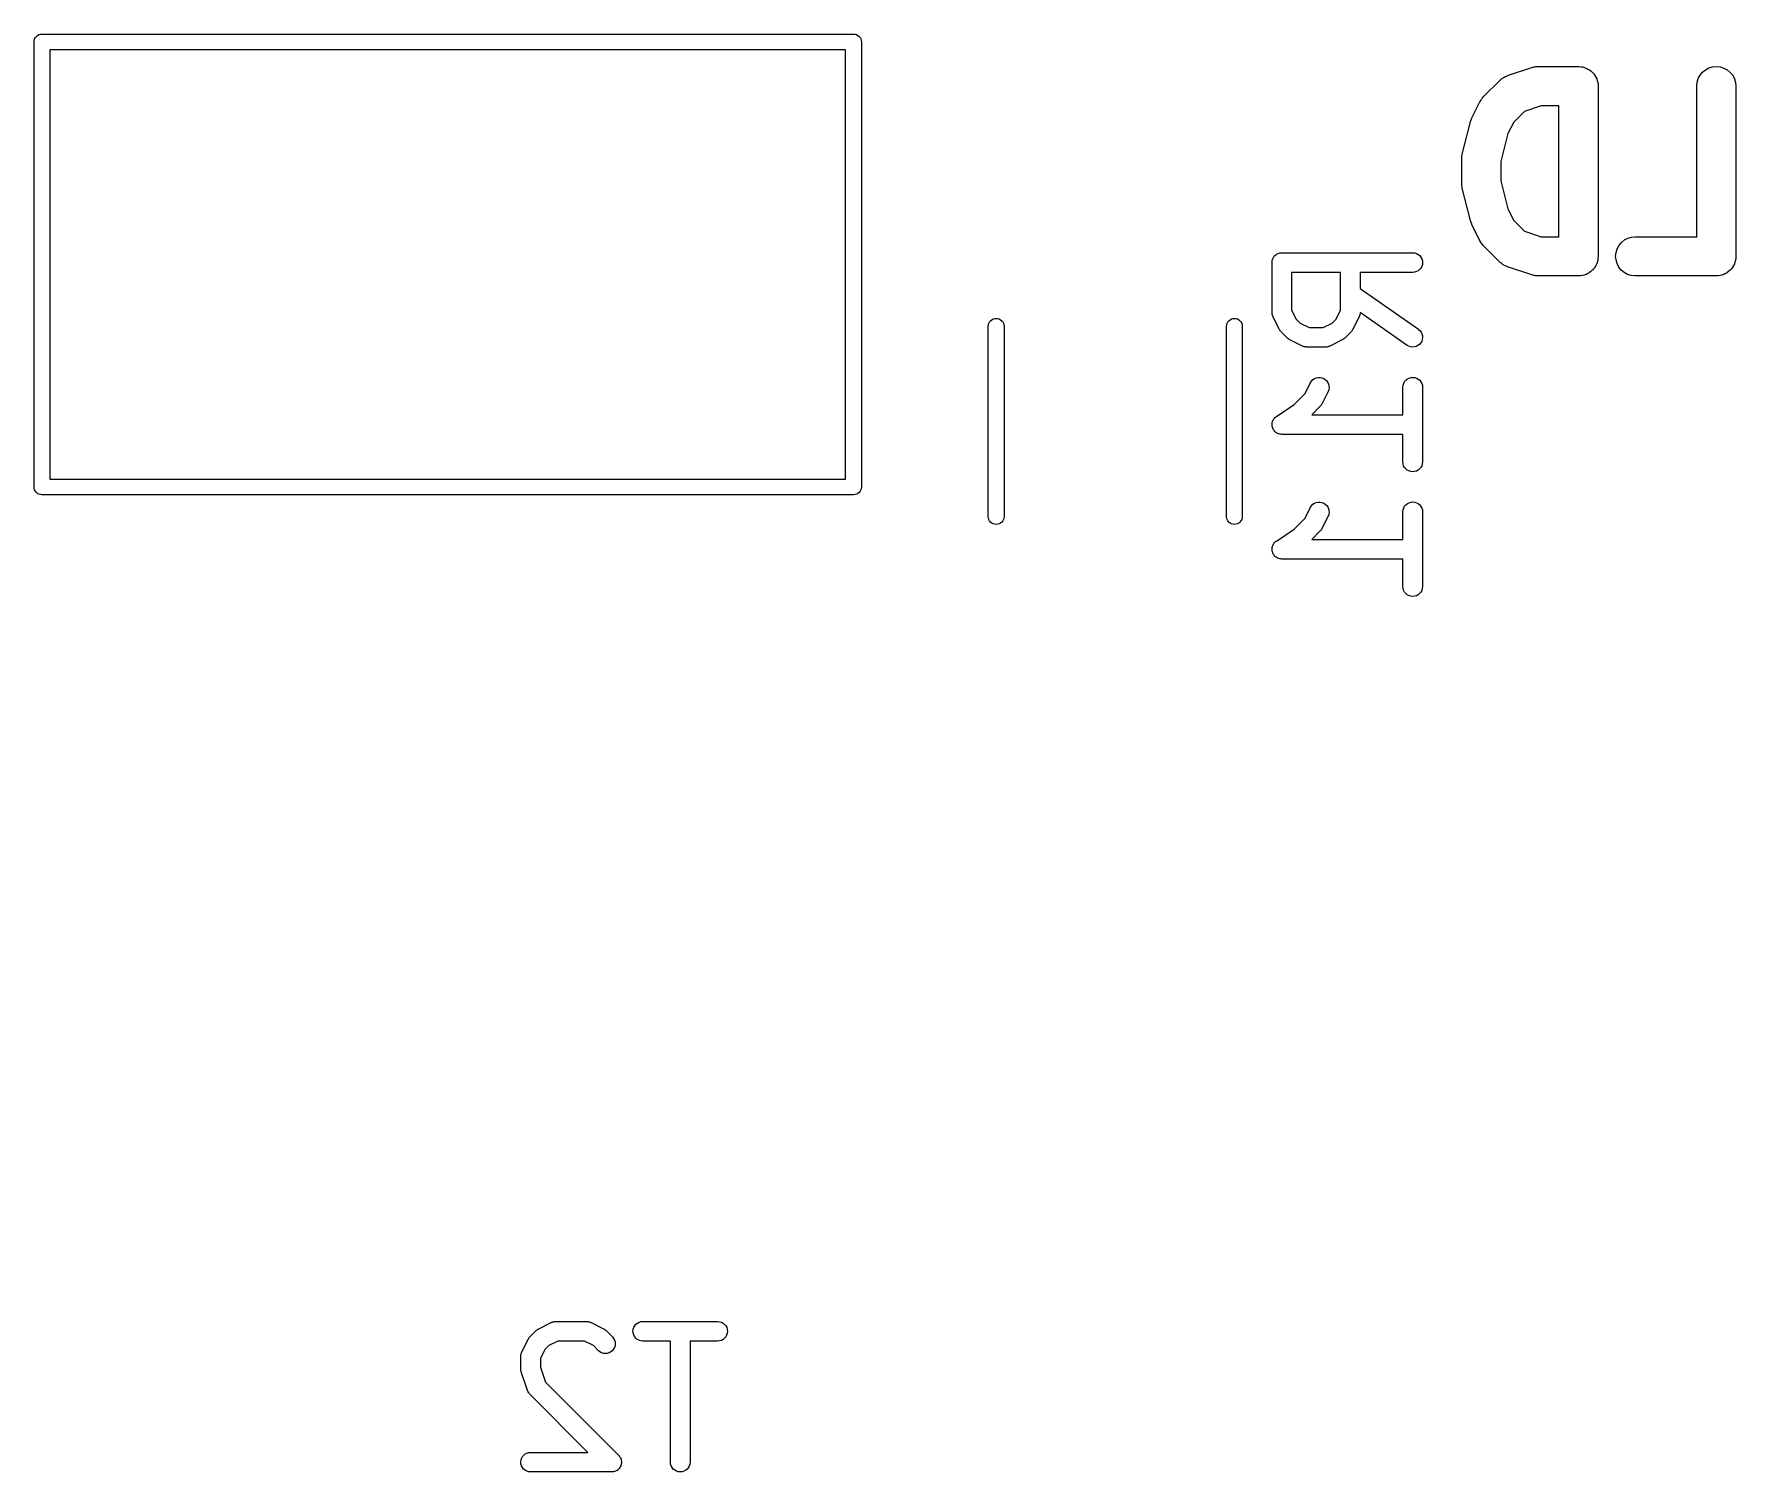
# Model space of a CAD drawing. Extents: x 60.5 to 142.6, y -115.4 to -60.2.
# Drawn here: x 72.74 to 85.74, y -81.13 to -70.14 of the extents above; entities that cross this region are included whole.
import ezdxf

# ---------------------------------------------------------------- set-up
doc = ezdxf.new("R2010")
doc.units = 0
doc.layers.add('BLACK', color=7, linetype='CONTINUOUS')

msp = doc.modelspace()

# ---------------------------------------------------------------- linework, layer by layer
at = {"layer": 'BLACK', "linetype": 'CONTINUOUS'}
for p, q in [((72.7397, -70.2), (72.7409, -70.1882)), ((72.74, -70.203), (72.7397, -70.2)), ((72.74, -73.5971), (72.74, -70.203)), ((72.7409, -70.1882), (72.7443, -70.1769)), ((72.7443, -70.1769), (72.7499, -70.1665)), ((72.7499, -70.1665), (72.7574, -70.1574)), ((72.7574, -70.1574), (72.7665, -70.1499)), ((72.7665, -70.1499), (72.7769, -70.1443)), ((72.7769, -70.1443), (72.7882, -70.1409)), ((72.7882, -70.1409), (72.7971, -70.14)), ((72.7971, -70.14), (72.8, -70.1397)), ((72.7971, -70.14), (72.7971, -70.14)), ((72.8, -70.1397), (72.8029, -70.14)), ((72.8029, -70.14), (78.9971, -70.14)), ((78.9971, -70.14), (79, -70.1397)), ((79, -70.1397), (79.0029, -70.14)), ((79.0029, -70.14), (79.0029, -70.14)), ((79.0029, -70.14), (79.0118, -70.1409)), ((79.0118, -70.1409), (79.0231, -70.1443)), ((79.0231, -70.1443), (79.0335, -70.1499)), ((79.0335, -70.1499), (79.0426, -70.1574)), ((79.0426, -70.1574), (79.0501, -70.1665)), ((79.0501, -70.1665), (79.0557, -70.1769)), ((79.0557, -70.1769), (79.0591, -70.1882)), ((79.0591, -70.1882), (79.0603, -70.2)), ((79.0603, -70.2), (79.06, -70.2029)), ((79.06, -70.2029), (79.06, -73.5971)), ((72.86, -70.26), (72.86, -73.54)), ((78.94, -70.26), (72.86, -70.26)), ((78.94, -73.54), (78.94, -70.26)), ((83.9663, -70.4722), (83.9699, -70.4696)), ((83.9699, -70.4696), (83.9792, -70.4654)), ((83.9792, -70.4654), (83.9883, -70.4607)), ((83.9883, -70.4607), (83.9926, -70.4595)), ((83.9926, -70.4595), (83.9966, -70.4577)), ((83.9966, -70.4577), (84.1823, -70.3958)), ((84.1823, -70.3958), (84.1843, -70.3951)), ((84.1843, -70.3951), (84.1926, -70.3934)), ((84.1926, -70.3934), (84.2006, -70.391)), ((84.2006, -70.391), (84.2068, -70.3903)), ((84.2068, -70.3903), (84.2129, -70.389)), ((84.2129, -70.389), (84.2214, -70.3889)), ((84.2214, -70.3889), (84.2298, -70.3881)), ((84.2298, -70.3881), (84.5393, -70.3881)), ((84.5393, -70.3881), (84.5403, -70.3881)), ((84.5403, -70.3881), (84.5403, -70.3881)), ((84.5403, -70.3881), (84.5404, -70.3881)), ((84.5404, -70.3881), (84.5414, -70.3881)), ((84.5414, -70.3881), (84.5554, -70.3897)), ((84.5554, -70.3897), (84.5694, -70.3912)), ((84.5694, -70.3912), (84.5699, -70.3913)), ((84.5699, -70.3913), (84.5705, -70.3914)), ((84.5705, -70.3914), (84.5839, -70.3956)), ((84.5839, -70.3956), (84.5974, -70.3998)), ((84.5974, -70.3998), (84.5979, -70.4001)), ((84.5979, -70.4001), (84.5984, -70.4002)), ((84.5984, -70.4002), (84.6107, -70.407)), ((84.6107, -70.407), (84.6232, -70.4137)), ((84.6232, -70.4137), (84.6236, -70.4141)), ((84.6236, -70.4141), (84.624, -70.4143)), ((84.624, -70.4143), (84.6348, -70.4234)), ((84.6348, -70.4234), (84.6457, -70.4324)), ((84.6457, -70.4324), (84.6461, -70.4328)), ((84.6461, -70.4328), (84.6465, -70.4331)), ((84.6465, -70.4331), (84.6553, -70.4442)), ((84.6553, -70.4442), (84.6642, -70.4551)), ((84.6642, -70.4551), (84.6645, -70.4556)), ((84.6645, -70.4556), (84.6648, -70.456)), ((84.6648, -70.456), (84.6713, -70.4685)), ((84.6713, -70.4685), (84.678, -70.4809)), ((85.4538, -70.479), (85.4679, -70.4534)), ((85.4679, -70.4534), (85.4867, -70.4309)), ((85.4867, -70.4309), (85.5095, -70.4126)), ((85.5095, -70.4126), (85.5355, -70.399)), ((85.5355, -70.399), (85.5636, -70.3908)), ((85.5636, -70.3908), (85.5927, -70.3881)), ((85.5927, -70.3881), (85.6218, -70.3912)), ((85.6218, -70.3912), (85.6498, -70.3998)), ((85.6498, -70.3998), (85.6755, -70.4137)), ((85.6755, -70.4137), (85.6981, -70.4324)), ((85.6981, -70.4324), (85.7166, -70.4551)), ((85.7166, -70.4551), (85.7303, -70.4809)), ((83.8142, -70.6177), (83.938, -70.4939)), ((83.938, -70.4939), (83.9395, -70.4925)), ((83.9395, -70.4925), (83.9429, -70.4897)), ((83.9429, -70.4897), (83.946, -70.4865)), ((83.946, -70.4865), (83.9543, -70.4806)), ((83.9543, -70.4806), (83.9624, -70.4742)), ((83.9624, -70.4742), (83.9663, -70.4722)), ((84.678, -70.4809), (84.6781, -70.4814)), ((84.6781, -70.4814), (84.6784, -70.4819)), ((84.6784, -70.4819), (84.6824, -70.4955)), ((84.6824, -70.4955), (84.6864, -70.509)), ((84.6864, -70.509), (84.6865, -70.5095)), ((84.6865, -70.5095), (84.6866, -70.51)), ((84.6866, -70.51), (84.6879, -70.524)), ((84.6879, -70.524), (84.6893, -70.5381)), ((84.6893, -70.5381), (84.6893, -71.8381)), ((85.4417, -70.536), (85.4449, -70.5069)), ((85.4417, -70.5381), (85.4417, -70.536)), ((85.4417, -71.6881), (85.4417, -70.5381)), ((85.4449, -70.5069), (85.4538, -70.479)), ((85.7303, -70.4809), (85.7388, -70.509)), ((85.7388, -70.509), (85.7417, -70.5381)), ((85.7417, -70.5381), (85.7417, -71.8381)), ((83.7242, -70.7805), (83.7861, -70.6567)), ((83.7861, -70.6567), (83.787, -70.6549)), ((83.787, -70.6549), (83.7916, -70.6478)), ((83.7916, -70.6478), (83.7956, -70.6404)), ((83.7956, -70.6404), (83.7996, -70.6355)), ((83.7996, -70.6355), (83.803, -70.6303)), ((83.803, -70.6303), (83.8088, -70.6243)), ((83.8088, -70.6243), (83.8142, -70.6177)), ((84.2541, -70.6881), (84.1251, -70.7311)), ((84.3893, -70.6881), (84.2541, -70.6881)), ((84.3893, -71.6881), (84.3893, -70.6881)), ((83.6509, -71.0589), (83.7128, -70.8112)), ((83.7128, -70.8112), (83.7133, -70.8092)), ((83.7133, -70.8092), (83.7136, -70.8086)), ((83.7136, -70.8086), (83.7137, -70.8079)), ((83.7137, -70.8079), (83.7187, -70.7948)), ((83.7187, -70.7948), (83.7236, -70.7818)), ((83.7236, -70.7818), (83.7239, -70.7812)), ((83.7239, -70.7812), (83.7242, -70.7805)), ((84.0435, -70.8127), (83.9999, -70.9)), ((84.1251, -70.7311), (84.0435, -70.8127)), ((83.9999, -70.9), (83.9464, -71.1137)), ((83.6464, -71.0931), (83.6467, -71.0905)), ((83.6464, -71.0952), (83.6464, -71.0931)), ((83.6464, -71.281), (83.6464, -71.0952)), ((83.6466, -71.0878), (83.6484, -71.076)), ((83.6467, -71.0905), (83.6466, -71.0878)), ((83.6484, -71.076), (83.6497, -71.0641)), ((83.6497, -71.0641), (83.6505, -71.0615)), ((83.6505, -71.0615), (83.6509, -71.0589)), ((83.9464, -71.1137), (83.9464, -71.2625)), ((83.6467, -71.2836), (83.6464, -71.281)), ((83.6465, -71.2863), (83.6467, -71.2836)), ((83.6481, -71.2982), (83.6465, -71.2863)), ((83.6493, -71.3101), (83.6481, -71.2982)), ((83.6501, -71.3126), (83.6493, -71.3101)), ((83.6504, -71.3153), (83.6501, -71.3126)), ((83.6509, -71.3173), (83.6504, -71.3153)), ((83.7128, -71.565), (83.6509, -71.3173)), ((83.9464, -71.2625), (83.9999, -71.4762)), ((83.9999, -71.4762), (84.0435, -71.5635)), ((83.713, -71.5656), (83.7128, -71.565)), ((83.7132, -71.5663), (83.713, -71.5656)), ((83.718, -71.5794), (83.7132, -71.5663)), ((83.7227, -71.5925), (83.718, -71.5794)), ((83.723, -71.5931), (83.7227, -71.5925)), ((83.7232, -71.5938), (83.723, -71.5931)), ((83.7242, -71.5957), (83.7232, -71.5938)), ((83.7861, -71.7195), (83.7242, -71.5957)), ((84.0435, -71.5635), (84.1251, -71.6451)), ((83.7906, -71.7266), (83.7861, -71.7195)), ((83.7944, -71.7341), (83.7906, -71.7266)), ((83.7983, -71.739), (83.7944, -71.7341)), ((83.8017, -71.7442), (83.7983, -71.739)), ((83.8074, -71.7504), (83.8017, -71.7442)), ((83.8127, -71.757), (83.8074, -71.7504)), ((83.8142, -71.7584), (83.8127, -71.757)), ((83.938, -71.8823), (83.8142, -71.7584)), ((84.1251, -71.6451), (84.2541, -71.6881)), ((84.2541, -71.6881), (84.3893, -71.6881)), ((84.8343, -71.78), (84.8483, -71.7542)), ((84.8483, -71.7542), (84.8669, -71.7317)), ((84.8669, -71.7317), (84.8896, -71.7132)), ((84.8896, -71.7132), (84.9155, -71.6994)), ((84.9155, -71.6994), (84.9435, -71.691)), ((84.9435, -71.691), (84.9726, -71.6881)), ((84.9726, -71.6881), (85.4417, -71.6881)), ((82.1974, -71.8847), (82.1982, -71.8776)), ((82.1974, -71.8852), (82.1974, -71.8847)), ((82.1974, -71.8857), (82.1974, -71.8852)), ((82.1974, -71.8852), (82.1974, -71.8852)), ((82.1974, -71.8852), (82.1974, -71.8852)), ((82.1974, -72.2667), (82.1974, -71.8857)), ((82.1982, -71.8776), (82.1989, -71.8706)), ((82.1989, -71.8706), (82.199, -71.8704)), ((82.199, -71.8701), (82.2011, -71.8634)), ((82.199, -71.8704), (82.199, -71.8701)), ((82.2011, -71.8634), (82.2032, -71.8567)), ((82.2032, -71.8567), (82.2034, -71.8564)), ((82.2034, -71.8562), (82.2069, -71.85)), ((82.2034, -71.8564), (82.2034, -71.8562)), ((82.2069, -71.85), (82.2102, -71.8438)), ((82.2102, -71.8438), (82.2104, -71.8436)), ((82.2104, -71.8436), (82.2105, -71.8433)), ((82.2105, -71.8433), (82.215, -71.8379)), ((82.215, -71.8379), (82.2195, -71.8325)), ((82.2195, -71.8325), (82.2197, -71.8323)), ((82.2197, -71.8323), (82.2199, -71.8321)), ((82.2199, -71.8321), (82.2254, -71.8277)), ((82.2254, -71.8277), (82.2309, -71.8232)), ((82.2309, -71.8232), (82.2311, -71.8231)), ((82.2311, -71.8231), (82.2313, -71.823)), ((82.2313, -71.823), (82.2376, -71.8197)), ((82.2376, -71.8197), (82.2438, -71.8164)), ((82.2438, -71.8164), (82.2441, -71.8163)), ((82.2441, -71.8163), (82.2443, -71.8162)), ((82.2443, -71.8162), (82.2511, -71.8142)), ((82.2511, -71.8142), (82.2578, -71.8121)), ((82.2578, -71.8121), (82.2581, -71.8121)), ((82.2581, -71.8121), (82.2583, -71.812)), ((82.2583, -71.812), (82.2653, -71.8114)), ((82.2653, -71.8114), (82.2724, -71.8107)), ((82.2724, -71.8107), (83.2724, -71.8107)), ((83.2724, -71.8107), (83.2734, -71.8107)), ((83.2734, -71.8107), (83.288, -71.8124)), ((83.288, -71.8124), (83.3019, -71.8168)), ((83.3019, -71.8168), (83.3148, -71.8238)), ((83.3148, -71.8238), (83.326, -71.8332)), ((83.326, -71.8332), (83.3351, -71.8446)), ((83.3351, -71.8446), (83.3419, -71.8576)), ((83.3458, -71.9008), (83.3415, -71.9148)), ((83.3419, -71.8576), (83.3461, -71.8717)), ((83.3474, -71.8862), (83.3458, -71.9008)), ((83.3461, -71.8717), (83.3474, -71.8862)), ((83.9414, -71.8851), (83.938, -71.8823)), ((83.9444, -71.8883), (83.9414, -71.8851)), ((83.9527, -71.8943), (83.9444, -71.8883)), ((83.9606, -71.9008), (83.9527, -71.8943)), ((83.9645, -71.9029), (83.9606, -71.9008)), ((84.6772, -71.8972), (84.6704, -71.9095)), ((84.6773, -71.8967), (84.6772, -71.8972)), ((84.6776, -71.8962), (84.6773, -71.8967)), ((84.6817, -71.8828), (84.6776, -71.8962)), ((84.686, -71.8693), (84.6817, -71.8828)), ((84.6861, -71.8688), (84.686, -71.8693)), ((84.6862, -71.8683), (84.6861, -71.8688)), ((84.6877, -71.8542), (84.6862, -71.8683)), ((84.6893, -71.8402), (84.6877, -71.8542)), ((84.6893, -71.8381), (84.6893, -71.8391)), ((84.6893, -71.8391), (84.6893, -71.8391)), ((84.6893, -71.8391), (84.6893, -71.8392)), ((84.6893, -71.8392), (84.6893, -71.8402)), ((84.8226, -71.837), (84.8257, -71.8079)), ((84.8253, -71.8662), (84.8226, -71.837)), ((84.8335, -71.8943), (84.8253, -71.8662)), ((84.8257, -71.8079), (84.8343, -71.78)), ((84.8471, -71.9202), (84.8335, -71.8943)), ((85.7295, -71.8972), (85.7227, -71.9095)), ((85.7297, -71.8967), (85.7295, -71.8972)), ((85.7299, -71.8962), (85.7297, -71.8967)), ((85.7341, -71.8828), (85.7299, -71.8962)), ((85.7384, -71.8693), (85.7341, -71.8828)), ((85.7386, -71.8683), (85.7384, -71.8688)), ((85.7384, -71.8688), (85.7384, -71.8693)), ((85.7401, -71.8542), (85.7386, -71.8683)), ((85.7417, -71.8402), (85.7401, -71.8542)), ((85.7417, -71.8381), (85.7417, -71.8391)), ((85.7417, -71.8391), (85.7417, -71.8391)), ((85.7417, -71.8391), (85.7417, -71.8392)), ((85.7417, -71.8392), (85.7417, -71.8402)), ((82.3474, -71.9607), (82.3474, -72.249)), ((82.7212, -71.9607), (82.3474, -71.9607)), ((82.7212, -72.249), (82.7212, -71.9607)), ((83.2724, -71.9607), (82.8712, -71.9607)), ((82.8712, -71.9607), (82.8712, -72.0848)), ((83.2869, -71.9593), (83.2724, -71.9607)), ((83.301, -71.9551), (83.2869, -71.9593)), ((83.3139, -71.9482), (83.301, -71.9551)), ((83.3252, -71.9389), (83.3139, -71.9482)), ((83.3346, -71.9277), (83.3252, -71.9389)), ((83.3415, -71.9148), (83.3346, -71.9277)), ((83.9681, -71.9055), (83.9645, -71.9029)), ((83.9774, -71.9098), (83.9681, -71.9055)), ((83.9864, -71.9147), (83.9774, -71.9098)), ((83.9906, -71.916), (83.9864, -71.9147)), ((83.9946, -71.9178), (83.9906, -71.916)), ((83.9966, -71.9185), (83.9946, -71.9178)), ((84.1823, -71.9804), (83.9966, -71.9185)), ((84.1905, -71.9823), (84.1823, -71.9804)), ((84.1986, -71.9848), (84.1905, -71.9823)), ((84.2048, -71.9855), (84.1986, -71.9848)), ((84.2109, -71.9869), (84.2048, -71.9855)), ((84.2193, -71.9871), (84.2109, -71.9869)), ((84.2277, -71.9881), (84.2193, -71.9871)), ((84.2298, -71.9881), (84.2277, -71.9881)), ((84.5393, -71.9881), (84.2298, -71.9881)), ((84.5533, -71.9867), (84.5393, -71.9881)), ((84.5674, -71.9854), (84.5533, -71.9867)), ((84.5679, -71.9853), (84.5674, -71.9854)), ((84.5684, -71.9852), (84.5679, -71.9853)), ((84.5819, -71.9812), (84.5684, -71.9852)), ((84.5955, -71.9772), (84.5819, -71.9812)), ((84.5959, -71.9769), (84.5955, -71.9772)), ((84.5964, -71.9768), (84.5959, -71.9769)), ((84.6089, -71.9702), (84.5964, -71.9768)), ((84.6214, -71.9636), (84.6089, -71.9702)), ((84.6218, -71.9633), (84.6214, -71.9636)), ((84.6223, -71.963), (84.6218, -71.9633)), ((84.6332, -71.9541), (84.6223, -71.963)), ((84.6442, -71.9453), (84.6332, -71.9541)), ((84.6446, -71.9449), (84.6442, -71.9453)), ((84.645, -71.9445), (84.6446, -71.9449)), ((84.654, -71.9336), (84.645, -71.9445)), ((84.6631, -71.9228), (84.654, -71.9336)), ((84.6633, -71.9224), (84.6631, -71.9228)), ((84.6636, -71.922), (84.6633, -71.9224)), ((84.6704, -71.9095), (84.6636, -71.922)), ((84.8654, -71.943), (84.8471, -71.9202)), ((84.8879, -71.9619), (84.8654, -71.943)), ((84.9135, -71.976), (84.8879, -71.9619)), ((84.9414, -71.9848), (84.9135, -71.976)), ((84.9705, -71.9881), (84.9414, -71.9848)), ((84.9726, -71.9881), (84.9705, -71.9881)), ((85.5917, -71.9881), (84.9726, -71.9881)), ((85.6057, -71.9867), (85.5917, -71.9881)), ((85.6198, -71.9854), (85.6057, -71.9867)), ((85.6203, -71.9853), (85.6198, -71.9854)), ((85.6208, -71.9852), (85.6203, -71.9853)), ((85.6343, -71.9812), (85.6208, -71.9852)), ((85.6479, -71.9772), (85.6343, -71.9812)), ((85.6483, -71.9769), (85.6479, -71.9772)), ((85.6488, -71.9768), (85.6483, -71.9769)), ((85.6613, -71.9702), (85.6488, -71.9768)), ((85.6738, -71.9636), (85.6613, -71.9702)), ((85.6742, -71.9633), (85.6738, -71.9636)), ((85.6747, -71.963), (85.6742, -71.9633)), ((85.6856, -71.9541), (85.6747, -71.963)), ((85.6966, -71.9453), (85.6856, -71.9541)), ((85.697, -71.9449), (85.6966, -71.9453)), ((85.6974, -71.9445), (85.697, -71.9449)), ((85.7064, -71.9336), (85.6974, -71.9445)), ((85.7154, -71.9228), (85.7064, -71.9336)), ((85.7157, -71.9224), (85.7154, -71.9228)), ((85.716, -71.922), (85.7157, -71.9224)), ((85.7227, -71.9095), (85.716, -71.922)), ((82.8712, -72.0848), (83.3154, -72.3957)), ((82.1976, -72.2689), (82.1974, -72.2667)), ((82.1975, -72.2711), (82.1976, -72.2689)), ((82.1983, -72.2761), (82.1975, -72.2711)), ((82.1988, -72.2812), (82.1983, -72.2761)), ((82.1994, -72.2834), (82.1988, -72.2812)), ((82.1998, -72.2855), (82.1994, -72.2834)), ((82.2016, -72.2903), (82.1998, -72.2855)), ((82.203, -72.2952), (82.2016, -72.2903)), ((82.3474, -72.249), (82.3816, -72.3175)), ((82.6869, -72.3175), (82.7212, -72.249)), ((82.8685, -72.2865), (82.8667, -72.2913)), ((82.8689, -72.2844), (82.8685, -72.2865)), ((82.8696, -72.2823), (82.8689, -72.2844)), ((82.8701, -72.2772), (82.8696, -72.2823)), ((82.871, -72.2721), (82.8701, -72.2772)), ((82.8712, -72.2678), (82.8709, -72.2699)), ((82.8709, -72.2699), (82.871, -72.2721)), ((83.2294, -72.5186), (82.8712, -72.2678)), ((80.03, -72.37), (80.0309, -72.3612)), ((80.03, -73.83), (80.03, -72.37)), ((80.0309, -72.3612), (80.0343, -72.3499)), ((80.0343, -72.3499), (80.0399, -72.3394)), ((80.0399, -72.3394), (80.0474, -72.3303)), ((80.0474, -72.3303), (80.0565, -72.3228)), ((80.0565, -72.3228), (80.0669, -72.3172)), ((80.0669, -72.3172), (80.0782, -72.3138)), ((80.0782, -72.3138), (80.09, -72.3126)), ((80.09, -72.3126), (80.1018, -72.3138)), ((80.1018, -72.3138), (80.1131, -72.3172)), ((80.1131, -72.3172), (80.1235, -72.3228)), ((80.1235, -72.3228), (80.1326, -72.3303)), ((80.1326, -72.3303), (80.1401, -72.3394)), ((80.1401, -72.3394), (80.1457, -72.3499)), ((80.1457, -72.3499), (80.1491, -72.3612)), ((80.1491, -72.3612), (80.15, -72.37)), ((80.15, -72.37), (80.15, -73.83)), ((81.85, -72.37), (81.8509, -72.3612)), ((81.85, -73.83), (81.85, -72.37)), ((81.8509, -72.3612), (81.8543, -72.3499)), ((81.8543, -72.3499), (81.8599, -72.3394)), ((81.8599, -72.3394), (81.8674, -72.3303)), ((81.8674, -72.3303), (81.8765, -72.3228)), ((81.8765, -72.3228), (81.8869, -72.3172)), ((81.8869, -72.3172), (81.8982, -72.3138)), ((81.8982, -72.3138), (81.91, -72.3126)), ((81.91, -72.3126), (81.9218, -72.3138)), ((81.9218, -72.3138), (81.9331, -72.3172)), ((81.9331, -72.3172), (81.9435, -72.3228)), ((81.9435, -72.3228), (81.9526, -72.3303)), ((81.9526, -72.3303), (81.9601, -72.3394)), ((81.9601, -72.3394), (81.9657, -72.3499)), ((81.9657, -72.3499), (81.9691, -72.3612)), ((81.9691, -72.3612), (81.97, -72.37)), ((81.97, -72.37), (81.97, -73.83)), ((82.2041, -72.2972), (82.203, -72.2952)), ((82.2048, -72.2993), (82.2041, -72.2972)), ((82.2053, -72.3002), (82.2048, -72.2993)), ((82.2529, -72.3954), (82.2053, -72.3002)), ((82.2552, -72.399), (82.2529, -72.3954)), ((82.2571, -72.4028), (82.2552, -72.399)), ((82.259, -72.4052), (82.2571, -72.4028)), ((82.2607, -72.4078), (82.259, -72.4052)), ((82.2636, -72.4109), (82.2607, -72.4078)), ((82.2662, -72.4142), (82.2636, -72.4109)), ((82.267, -72.4149), (82.2662, -72.4142)), ((82.3146, -72.4626), (82.267, -72.4149)), ((82.3816, -72.3175), (82.412, -72.3479)), ((82.412, -72.3479), (82.4806, -72.3821)), ((82.4806, -72.3821), (82.588, -72.3821)), ((82.588, -72.3821), (82.6565, -72.3479)), ((82.6565, -72.3479), (82.6869, -72.3175)), ((82.8016, -72.4149), (82.754, -72.4626)), ((82.8043, -72.4117), (82.8016, -72.4149)), ((82.8072, -72.4087), (82.8043, -72.4117)), ((82.8089, -72.406), (82.8072, -72.4087)), ((82.8109, -72.4036), (82.8089, -72.406)), ((82.8129, -72.3999), (82.8109, -72.4036)), ((82.8152, -72.3964), (82.8129, -72.3999)), ((82.8157, -72.3954), (82.8152, -72.3964)), ((82.8633, -72.3002), (82.8157, -72.3954)), ((82.8641, -72.2981), (82.8633, -72.3002)), ((82.8651, -72.2962), (82.8641, -72.2981)), ((82.8667, -72.2913), (82.8651, -72.2962)), ((83.3154, -72.3957), (83.3162, -72.3963)), ((83.3162, -72.3963), (83.3272, -72.406)), ((83.3272, -72.406), (83.3361, -72.4176)), ((83.3361, -72.4176), (83.3426, -72.4307)), ((82.3178, -72.4652), (82.3146, -72.4626)), ((82.3209, -72.4682), (82.3178, -72.4652)), ((82.3235, -72.4699), (82.3209, -72.4682)), ((82.3259, -72.4718), (82.3235, -72.4699)), ((82.3296, -72.4738), (82.3259, -72.4718)), ((82.3331, -72.4761), (82.3296, -72.4738)), ((82.3341, -72.4766), (82.3331, -72.4761)), ((82.4293, -72.5242), (82.3341, -72.4766)), ((82.4314, -72.525), (82.4293, -72.5242)), ((82.4333, -72.5261), (82.4314, -72.525)), ((82.4382, -72.5276), (82.4333, -72.5261)), ((82.443, -72.5295), (82.4382, -72.5276)), ((82.4452, -72.5298), (82.443, -72.5295)), ((82.4473, -72.5305), (82.4452, -72.5298)), ((82.4524, -72.5311), (82.4473, -72.5305)), ((82.4574, -72.5319), (82.4524, -72.5311)), ((82.4596, -72.5319), (82.4574, -72.5319)), ((82.4618, -72.5321), (82.4596, -72.5319)), ((82.4629, -72.5321), (82.4618, -72.5321)), ((82.6057, -72.5321), (82.4629, -72.5321)), ((82.6079, -72.5319), (82.6057, -72.5321)), ((82.6101, -72.532), (82.6079, -72.5319)), ((82.6152, -72.5312), (82.6101, -72.532)), ((82.6203, -72.5307), (82.6152, -72.5312)), ((82.6224, -72.5301), (82.6203, -72.5307)), ((82.6246, -72.5297), (82.6224, -72.5301)), ((82.6294, -72.528), (82.6246, -72.5297)), ((82.6343, -72.5265), (82.6294, -72.528)), ((82.6362, -72.5254), (82.6343, -72.5265)), ((82.6383, -72.5247), (82.6362, -72.5254)), ((82.6393, -72.5242), (82.6383, -72.5247)), ((82.7345, -72.4766), (82.6393, -72.5242)), ((82.7381, -72.4744), (82.7345, -72.4766)), ((82.7418, -72.4724), (82.7381, -72.4744)), ((82.7442, -72.4705), (82.7418, -72.4724)), ((82.7469, -72.4688), (82.7442, -72.4705)), ((82.7499, -72.4659), (82.7469, -72.4688)), ((82.7532, -72.4633), (82.7499, -72.4659)), ((82.754, -72.4626), (82.7532, -72.4633)), ((83.2421, -72.5258), (83.2294, -72.5186)), ((83.256, -72.5303), (83.2421, -72.5258)), ((83.2706, -72.5321), (83.256, -72.5303)), ((83.2852, -72.531), (83.2706, -72.5321)), ((83.2993, -72.5272), (83.2852, -72.531)), ((83.3124, -72.5206), (83.2993, -72.5272)), ((83.3239, -72.5116), (83.3124, -72.5206)), ((83.3335, -72.5006), (83.3239, -72.5116)), ((83.3408, -72.4879), (83.3335, -72.5006)), ((83.3455, -72.474), (83.3408, -72.4879)), ((83.3426, -72.4307), (83.3464, -72.4449)), ((83.3473, -72.4595), (83.3455, -72.474)), ((83.3464, -72.4449), (83.3473, -72.4595)), ((82.4488, -72.8889), (82.491, -72.8046)), ((82.491, -72.8046), (82.4915, -72.8036)), ((82.4915, -72.8036), (82.4995, -72.7913)), ((82.4995, -72.7913), (82.5097, -72.7808)), ((82.5097, -72.7808), (82.5217, -72.7725)), ((82.5217, -72.7725), (82.5351, -72.7667)), ((82.5351, -72.7667), (82.5494, -72.7636)), ((82.5494, -72.7636), (82.5641, -72.7633)), ((82.5641, -72.7633), (82.5785, -72.7659)), ((82.5785, -72.7659), (82.5921, -72.7712)), ((82.5921, -72.7712), (82.6044, -72.7791)), ((82.6044, -72.7791), (82.615, -72.7893)), ((82.615, -72.7893), (82.6234, -72.8012)), ((82.6234, -72.8012), (82.6293, -72.8146)), ((83.199, -72.8225), (83.2034, -72.8085)), ((83.2034, -72.8085), (83.2105, -72.7957)), ((83.2105, -72.7957), (83.2199, -72.7845)), ((83.2199, -72.7845), (83.2313, -72.7753)), ((83.2313, -72.7753), (83.2443, -72.7686)), ((83.2443, -72.7686), (83.2583, -72.7644)), ((83.2583, -72.7644), (83.2729, -72.7631)), ((83.2729, -72.7631), (83.2875, -72.7646)), ((83.2875, -72.7646), (83.3014, -72.769)), ((83.3014, -72.769), (83.3143, -72.7759)), ((83.3143, -72.7759), (83.3256, -72.7852)), ((83.3256, -72.7852), (83.3348, -72.7966)), ((83.3348, -72.7966), (83.3417, -72.8095)), ((83.3417, -72.8095), (83.346, -72.8235)), ((82.3675, -72.9703), (82.4488, -72.8889)), ((82.6252, -72.8716), (82.5776, -72.9669)), ((82.6304, -72.858), (82.6252, -72.8716)), ((82.6293, -72.8146), (82.6325, -72.8289)), ((82.6329, -72.8435), (82.6304, -72.858)), ((82.6325, -72.8289), (82.6329, -72.8435)), ((83.1974, -72.837), (83.199, -72.8225)), ((83.1974, -72.8381), (83.1974, -72.837)), ((83.1974, -73.0488), (83.1974, -72.8381)), ((83.346, -72.8235), (83.3474, -72.8381)), ((83.3474, -72.8381), (83.3474, -73.4095)), ((82.2148, -73.0763), (82.2194, -73.0707)), ((82.2194, -73.0707), (82.2195, -73.0706)), ((82.2195, -73.0706), (82.225, -73.0661)), ((82.2195, -73.0706), (82.2195, -73.0706)), ((82.225, -73.0661), (82.2308, -73.0614)), ((82.2308, -73.0614), (82.3675, -72.9703)), ((82.5635, -72.9864), (82.5011, -73.0488)), ((82.5011, -73.0488), (83.1974, -73.0488)), ((82.5662, -72.9831), (82.5635, -72.9864)), ((82.5691, -72.9801), (82.5662, -72.9831)), ((82.5708, -72.9775), (82.5691, -72.9801)), ((82.5728, -72.9751), (82.5708, -72.9775)), ((82.5748, -72.9713), (82.5728, -72.9751)), ((82.5771, -72.9678), (82.5748, -72.9713)), ((82.5776, -72.9669), (82.5771, -72.9678)), ((82.1974, -73.1233), (82.1981, -73.1162)), ((82.1974, -73.1234), (82.1974, -73.1233)), ((82.1974, -73.1233), (82.1974, -73.1233)), ((82.1981, -73.1308), (82.1974, -73.1234)), ((82.1981, -73.1162), (82.1989, -73.1088)), ((82.1987, -73.1379), (82.1981, -73.1308)), ((82.1987, -73.138), (82.1987, -73.1379)), ((82.1987, -73.1379), (82.1987, -73.1379)), ((82.2008, -73.145), (82.1987, -73.138)), ((82.1989, -73.1087), (82.2012, -73.1014)), ((82.1989, -73.1088), (82.1989, -73.1087)), ((82.1989, -73.1088), (82.1989, -73.1088)), ((82.2028, -73.1519), (82.2008, -73.145)), ((82.2012, -73.1014), (82.2032, -73.0949)), ((82.2029, -73.152), (82.2028, -73.1519)), ((82.2063, -73.1585), (82.2029, -73.152)), ((82.2029, -73.152), (82.2029, -73.152)), ((82.2032, -73.0947), (82.2068, -73.0881)), ((82.2032, -73.0948), (82.2032, -73.0947)), ((82.2032, -73.0949), (82.2032, -73.0948)), ((82.2096, -73.1649), (82.2063, -73.1585)), ((82.2068, -73.0881), (82.2101, -73.082)), ((82.2097, -73.1649), (82.2096, -73.1649)), ((82.2097, -73.165), (82.2097, -73.1649)), ((82.2141, -73.1705), (82.2097, -73.165)), ((82.2101, -73.082), (82.2102, -73.0819)), ((82.2102, -73.0819), (82.2148, -73.0763)), ((82.2102, -73.0819), (82.2102, -73.0819)), ((82.2188, -73.1763), (82.2141, -73.1705)), ((82.2189, -73.1764), (82.2188, -73.1763)), ((82.2188, -73.1763), (82.2188, -73.1763)), ((82.2245, -73.181), (82.2189, -73.1764)), ((82.23, -73.1857), (82.2245, -73.181)), ((82.2301, -73.1857), (82.23, -73.1857)), ((82.2301, -73.1858), (82.2301, -73.1857)), ((82.2362, -73.1891), (82.2301, -73.1858)), ((82.2428, -73.1927), (82.2362, -73.1891)), ((82.2429, -73.1928), (82.2428, -73.1927)), ((82.2496, -73.1949), (82.2429, -73.1928)), ((82.2429, -73.1928), (82.2429, -73.1928)), ((82.2568, -73.1972), (82.2496, -73.1949)), ((82.2569, -73.1972), (82.2568, -73.1972)), ((82.2568, -73.1972), (82.2568, -73.1972)), ((82.2642, -73.198), (82.2569, -73.1972)), ((82.2713, -73.1988), (82.2642, -73.198)), ((82.2714, -73.1988), (82.2713, -73.1988)), ((82.2715, -73.1988), (82.2714, -73.1988)), ((82.2724, -73.1988), (82.2715, -73.1988)), ((82.2715, -73.1988), (82.2715, -73.1988)), ((83.1974, -73.1988), (82.2724, -73.1988)), ((83.1974, -73.4095), (83.1974, -73.1988)), ((83.1988, -73.4241), (83.1974, -73.4095)), ((83.203, -73.4381), (83.1988, -73.4241)), ((83.2099, -73.451), (83.203, -73.4381)), ((83.2192, -73.4624), (83.2099, -73.451)), ((83.3343, -73.4519), (83.3249, -73.4631)), ((83.3413, -73.4391), (83.3343, -73.4519)), ((83.3457, -73.4251), (83.3413, -73.4391)), ((83.3474, -73.4106), (83.3457, -73.4251)), ((83.3474, -73.4095), (83.3474, -73.4106)), ((72.86, -73.54), (78.94, -73.54)), ((83.2304, -73.4717), (83.2192, -73.4624)), ((83.2433, -73.4787), (83.2304, -73.4717)), ((83.2573, -73.483), (83.2433, -73.4787)), ((83.2719, -73.4845), (83.2573, -73.483)), ((83.2864, -73.4832), (83.2719, -73.4845)), ((83.3005, -73.4791), (83.2864, -73.4832)), ((83.3134, -73.4723), (83.3005, -73.4791)), ((83.3249, -73.4631), (83.3134, -73.4723)), ((72.7397, -73.6), (72.74, -73.5971)), ((72.7409, -73.6118), (72.7397, -73.6)), ((72.7443, -73.6231), (72.7409, -73.6118)), ((72.7483, -73.6305), (72.7443, -73.6231)), ((72.7499, -73.6335), (72.7483, -73.6305)), ((72.7574, -73.6426), (72.7499, -73.6335)), ((72.7665, -73.6501), (72.7574, -73.6426)), ((72.7769, -73.6557), (72.7665, -73.6501)), ((72.7882, -73.6591), (72.7769, -73.6557)), ((72.8, -73.6603), (72.7882, -73.6591)), ((72.8029, -73.66), (72.8, -73.6603)), ((78.9971, -73.66), (72.8029, -73.66)), ((79, -73.6603), (78.9971, -73.66)), ((79.0118, -73.6591), (79, -73.6603)), ((79.0231, -73.6557), (79.0118, -73.6591)), ((79.0335, -73.6501), (79.0231, -73.6557)), ((79.0426, -73.6426), (79.0335, -73.6501)), ((79.0501, -73.6335), (79.0426, -73.6426)), ((79.0557, -73.6231), (79.0501, -73.6335)), ((79.0591, -73.6118), (79.0557, -73.6231)), ((79.06, -73.6029), (79.0591, -73.6118)), ((79.06, -73.5971), (79.0603, -73.6)), ((79.0603, -73.6), (79.06, -73.6029)), ((79.06, -73.6029), (79.06, -73.6029)), ((82.5217, -73.7249), (82.5351, -73.7191)), ((82.5351, -73.7191), (82.5494, -73.716)), ((82.5494, -73.716), (82.5641, -73.7157)), ((82.5641, -73.7157), (82.5785, -73.7183)), ((82.5785, -73.7183), (82.5921, -73.7236)), ((83.2313, -73.7277), (83.2443, -73.7209)), ((83.2443, -73.7209), (83.2583, -73.7168)), ((83.2583, -73.7168), (83.2729, -73.7155)), ((83.2729, -73.7155), (83.2875, -73.717)), ((83.2875, -73.717), (83.3014, -73.7213)), ((83.3014, -73.7213), (83.3143, -73.7283)), ((80.0309, -73.8388), (80.03, -73.83)), ((80.0343, -73.8501), (80.0309, -73.8388)), ((80.0399, -73.8606), (80.0343, -73.8501)), ((80.1457, -73.8501), (80.1401, -73.8606)), ((80.1491, -73.8388), (80.1457, -73.8501)), ((80.15, -73.83), (80.1491, -73.8388)), ((81.8509, -73.8388), (81.85, -73.83)), ((81.8543, -73.8501), (81.8509, -73.8388)), ((81.8599, -73.8606), (81.8543, -73.8501)), ((81.9657, -73.8501), (81.9601, -73.8606)), ((81.9691, -73.8388), (81.9657, -73.8501)), ((81.97, -73.83), (81.9691, -73.8388)), ((82.3675, -73.9227), (82.4488, -73.8413)), ((82.4488, -73.8413), (82.491, -73.7569)), ((82.491, -73.7569), (82.4915, -73.756)), ((82.4915, -73.756), (82.4995, -73.7437)), ((82.4995, -73.7437), (82.5097, -73.7332)), ((82.5097, -73.7332), (82.5217, -73.7249)), ((82.6252, -73.824), (82.5776, -73.9193)), ((82.5921, -73.7236), (82.6044, -73.7315)), ((82.6044, -73.7315), (82.615, -73.7416)), ((82.615, -73.7416), (82.6234, -73.7536)), ((82.6234, -73.7536), (82.6293, -73.767)), ((82.6304, -73.8103), (82.6252, -73.824)), ((82.6293, -73.767), (82.6325, -73.7813)), ((82.6329, -73.7959), (82.6304, -73.8103)), ((82.6325, -73.7813), (82.6329, -73.7959)), ((83.1974, -73.7894), (83.199, -73.7749)), ((83.1974, -73.7905), (83.1974, -73.7894)), ((83.1974, -74.0012), (83.1974, -73.7905)), ((83.199, -73.7749), (83.2034, -73.7609)), ((83.2034, -73.7609), (83.2105, -73.7481)), ((83.2105, -73.7481), (83.2199, -73.7369)), ((83.2199, -73.7369), (83.2313, -73.7277)), ((83.3143, -73.7283), (83.3256, -73.7376)), ((83.3256, -73.7376), (83.3348, -73.749)), ((83.3348, -73.749), (83.3417, -73.7619)), ((83.3417, -73.7619), (83.346, -73.7759)), ((83.346, -73.7759), (83.3474, -73.7905)), ((83.3474, -73.7905), (83.3474, -74.3619)), ((80.0474, -73.8697), (80.0399, -73.8606)), ((80.0565, -73.8772), (80.0474, -73.8697)), ((80.0669, -73.8828), (80.0565, -73.8772)), ((80.0782, -73.8862), (80.0669, -73.8828)), ((80.09, -73.8874), (80.0782, -73.8862)), ((80.1018, -73.8862), (80.09, -73.8874)), ((80.1131, -73.8828), (80.1018, -73.8862)), ((80.1235, -73.8772), (80.1131, -73.8828)), ((80.1326, -73.8697), (80.1235, -73.8772)), ((80.1401, -73.8606), (80.1326, -73.8697)), ((81.8674, -73.8697), (81.8599, -73.8606)), ((81.8765, -73.8772), (81.8674, -73.8697)), ((81.8869, -73.8828), (81.8765, -73.8772)), ((81.8982, -73.8862), (81.8869, -73.8828)), ((81.91, -73.8874), (81.8982, -73.8862)), ((81.9218, -73.8862), (81.91, -73.8874)), ((81.9331, -73.8828), (81.9218, -73.8862)), ((81.9435, -73.8772), (81.9331, -73.8828)), ((81.9526, -73.8697), (81.9435, -73.8772)), ((81.9601, -73.8606), (81.9526, -73.8697)), ((82.2308, -74.0138), (82.3675, -73.9227)), ((82.5635, -73.9387), (82.5011, -74.0012)), ((82.5662, -73.9355), (82.5635, -73.9387)), ((82.5691, -73.9325), (82.5662, -73.9355)), ((82.5708, -73.9298), (82.5691, -73.9325)), ((82.5728, -73.9274), (82.5708, -73.9298)), ((82.5748, -73.9237), (82.5728, -73.9274)), ((82.5771, -73.9202), (82.5748, -73.9237)), ((82.5776, -73.9193), (82.5771, -73.9202)), ((82.1974, -74.0757), (82.1982, -74.0683)), ((82.1974, -74.0758), (82.1974, -74.0757)), ((82.1974, -74.0757), (82.1974, -74.0757)), ((82.1981, -74.0832), (82.1974, -74.0758)), ((82.1987, -74.0902), (82.1981, -74.0832)), ((82.1982, -74.0683), (82.1989, -74.0612)), ((82.1987, -74.0903), (82.1987, -74.0902)), ((82.1987, -74.0904), (82.1987, -74.0903)), ((82.2008, -74.0974), (82.1987, -74.0904)), ((82.1989, -74.0611), (82.2011, -74.054)), ((82.1989, -74.0612), (82.1989, -74.0611)), ((82.1989, -74.0612), (82.1989, -74.0612)), ((82.2028, -74.1043), (82.2008, -74.0974)), ((82.2011, -74.054), (82.2032, -74.0472)), ((82.2029, -74.1043), (82.2028, -74.1043)), ((82.2029, -74.1044), (82.2029, -74.1043)), ((82.2063, -74.1109), (82.2029, -74.1044)), ((82.2032, -74.0471), (82.2068, -74.0405)), ((82.2032, -74.0472), (82.2032, -74.0471)), ((82.2032, -74.0472), (82.2032, -74.0472)), ((82.2096, -74.1173), (82.2063, -74.1109)), ((82.2068, -74.0405), (82.2101, -74.0343)), ((82.2101, -74.0343), (82.2102, -74.0343)), ((82.2102, -74.0343), (82.2148, -74.0287)), ((82.2102, -74.0343), (82.2102, -74.0343)), ((82.2148, -74.0287), (82.2194, -74.0231)), ((82.2194, -74.0231), (82.2195, -74.023)), ((82.2195, -74.023), (82.225, -74.0185)), ((82.2195, -74.023), (82.2195, -74.023)), ((82.225, -74.0185), (82.2308, -74.0138)), ((82.5011, -74.0012), (83.1974, -74.0012)), ((82.2097, -74.1173), (82.2096, -74.1173)), ((82.2097, -74.1174), (82.2097, -74.1173)), ((82.2143, -74.1231), (82.2097, -74.1174)), ((82.2188, -74.1287), (82.2143, -74.1231)), ((82.2189, -74.1287), (82.2188, -74.1287)), ((82.2188, -74.1287), (82.2188, -74.1287)), ((82.2245, -74.1334), (82.2189, -74.1287)), ((82.23, -74.1381), (82.2245, -74.1334)), ((82.2301, -74.1381), (82.23, -74.1381)), ((82.2362, -74.1415), (82.2301, -74.1381)), ((82.2301, -74.1381), (82.2301, -74.1381)), ((82.2428, -74.1451), (82.2362, -74.1415)), ((82.2429, -74.1451), (82.2428, -74.1451)), ((82.2429, -74.1452), (82.2429, -74.1451)), ((82.2496, -74.1473), (82.2429, -74.1452)), ((82.2568, -74.1496), (82.2496, -74.1473)), ((82.2569, -74.1496), (82.2568, -74.1496)), ((82.2568, -74.1496), (82.2568, -74.1496)), ((82.2642, -74.1504), (82.2569, -74.1496)), ((82.2713, -74.1512), (82.2642, -74.1504)), ((82.2714, -74.1512), (82.2713, -74.1512)), ((82.2715, -74.1512), (82.2714, -74.1512)), ((82.2724, -74.1512), (82.2715, -74.1512)), ((82.2715, -74.1512), (82.2715, -74.1512)), ((83.1974, -74.1512), (82.2724, -74.1512)), ((83.1974, -74.3619), (83.1974, -74.1512)), ((83.1988, -74.3765), (83.1974, -74.3619)), ((83.3474, -74.363), (83.3457, -74.3775)), ((83.3474, -74.3619), (83.3474, -74.363)), ((83.203, -74.3905), (83.1988, -74.3765)), ((83.2099, -74.4034), (83.203, -74.3905)), ((83.2192, -74.4148), (83.2099, -74.4034)), ((83.2304, -74.4241), (83.2192, -74.4148)), ((83.2433, -74.431), (83.2304, -74.4241)), ((83.2573, -74.4354), (83.2433, -74.431)), ((83.2719, -74.4369), (83.2573, -74.4354)), ((83.2864, -74.4356), (83.2719, -74.4369)), ((83.3005, -74.4314), (83.2864, -74.4356)), ((83.3134, -74.4247), (83.3005, -74.4314)), ((83.3249, -74.4155), (83.3134, -74.4247)), ((83.3343, -74.4043), (83.3249, -74.4155)), ((83.3413, -74.3914), (83.3343, -74.4043)), ((83.3457, -74.3775), (83.3413, -74.3914)), ((76.5279, -80.0946), (76.5755, -80.047)), ((76.5755, -80.047), (76.5763, -80.0462)), ((76.5763, -80.0462), (76.5796, -80.0436)), ((76.5796, -80.0436), (76.5826, -80.0407)), ((76.5826, -80.0407), (76.5853, -80.039)), ((76.5853, -80.039), (76.5877, -80.0371)), ((76.5877, -80.0371), (76.5915, -80.0352)), ((76.5915, -80.0352), (76.595, -80.0329)), ((76.595, -80.0329), (76.6903, -79.9853)), ((76.6903, -79.9853), (76.6912, -79.9848)), ((76.6912, -79.9848), (76.6933, -79.9841)), ((76.6933, -79.9841), (76.6952, -79.983)), ((76.6952, -79.983), (76.7001, -79.9816)), ((76.7001, -79.9816), (76.7049, -79.9798)), ((76.7049, -79.9798), (76.7071, -79.9794)), ((76.7071, -79.9794), (76.7092, -79.9788)), ((76.7092, -79.9788), (76.7143, -79.9783)), ((76.7143, -79.9783), (76.7194, -79.9775)), ((76.7194, -79.9775), (76.7216, -79.9776)), ((76.7216, -79.9776), (76.7238, -79.9774)), ((76.7238, -79.9774), (76.9619, -79.9774)), ((76.9619, -79.9774), (76.963, -79.9774)), ((76.963, -79.9774), (76.9651, -79.9776)), ((76.9651, -79.9776), (76.9674, -79.9776)), ((76.9674, -79.9776), (76.9724, -79.9784)), ((76.9724, -79.9784), (76.9775, -79.979)), ((76.9775, -79.979), (76.9796, -79.9797)), ((76.9796, -79.9797), (76.9818, -79.9801)), ((76.9818, -79.9801), (76.9866, -79.9819)), ((76.9866, -79.9819), (76.9915, -79.9834)), ((76.9915, -79.9834), (76.9934, -79.9845)), ((76.9934, -79.9845), (76.9954, -79.9853)), ((76.9954, -79.9853), (77.0907, -80.0329)), ((77.0907, -80.0329), (77.0916, -80.0334)), ((77.0916, -80.0334), (77.0952, -80.0357)), ((77.0952, -80.0357), (77.0989, -80.0377)), ((77.0989, -80.0377), (77.1013, -80.0397)), ((77.1013, -80.0397), (77.1039, -80.0414)), ((77.1039, -80.0414), (77.1069, -80.0443)), ((77.1069, -80.0443), (77.1102, -80.047)), ((77.1102, -80.047), (77.1578, -80.0946)), ((77.3155, -80.0519), (77.317, -80.0373)), ((77.3168, -80.0664), (77.3155, -80.0519)), ((77.3209, -80.0805), (77.3168, -80.0664)), ((77.317, -80.0373), (77.3213, -80.0233)), ((77.3277, -80.0934), (77.3209, -80.0805)), ((77.3213, -80.0233), (77.3283, -80.0104)), ((77.3283, -80.0104), (77.3376, -79.9992)), ((77.3376, -79.9992), (77.349, -79.9899)), ((77.349, -79.9899), (77.3619, -79.983)), ((77.3619, -79.983), (77.3759, -79.9788)), ((77.3759, -79.9788), (77.3905, -79.9774)), ((77.3905, -79.9774), (77.9619, -79.9774)), ((77.9619, -79.9774), (77.963, -79.9774)), ((77.963, -79.9774), (77.9775, -79.979)), ((77.9775, -79.979), (77.9915, -79.9834)), ((77.9915, -79.9834), (78.0043, -79.9905)), ((78.0043, -79.9905), (78.0155, -79.9999)), ((78.0155, -79.9999), (78.0247, -80.0113)), ((78.031, -80.0814), (78.0241, -80.0943)), ((78.0247, -80.0113), (78.0314, -80.0243)), ((78.0354, -80.0675), (78.031, -80.0814)), ((78.0314, -80.0243), (78.0356, -80.0383)), ((78.0369, -80.0529), (78.0354, -80.0675)), ((78.0356, -80.0383), (78.0369, -80.0529)), ((76.461, -80.223), (76.4629, -80.2182)), ((76.4629, -80.2182), (76.4644, -80.2133)), ((76.4644, -80.2133), (76.4655, -80.2114)), ((76.4655, -80.2114), (76.4663, -80.2093)), ((76.4663, -80.2093), (76.5139, -80.1141)), ((76.5139, -80.1141), (76.5143, -80.1131)), ((76.5143, -80.1131), (76.5166, -80.1096)), ((76.5166, -80.1096), (76.5186, -80.1059)), ((76.5186, -80.1059), (76.5206, -80.1035)), ((76.5206, -80.1035), (76.5223, -80.1009)), ((76.5223, -80.1009), (76.5252, -80.0978)), ((76.5252, -80.0978), (76.5279, -80.0946)), ((76.6426, -80.192), (76.6083, -80.2606)), ((76.673, -80.1616), (76.6426, -80.192)), ((76.7415, -80.1274), (76.673, -80.1616)), ((76.9442, -80.1274), (76.7415, -80.1274)), ((77.0127, -80.1616), (76.9442, -80.1274)), ((77.0517, -80.2007), (77.0127, -80.1616)), ((77.063, -80.2099), (77.0517, -80.2007)), ((77.0759, -80.2169), (77.063, -80.2099)), ((77.0899, -80.2211), (77.0759, -80.2169)), ((77.1045, -80.2226), (77.0899, -80.2211)), ((77.1191, -80.2212), (77.1045, -80.2226)), ((77.1331, -80.2171), (77.1191, -80.2212)), ((77.146, -80.2102), (77.1331, -80.2171)), ((77.1574, -80.201), (77.146, -80.2102)), ((77.1668, -80.1898), (77.1574, -80.201)), ((77.1578, -80.0946), (77.1585, -80.0953)), ((77.1585, -80.0953), (77.1677, -80.1068)), ((77.1738, -80.1769), (77.1668, -80.1898)), ((77.1677, -80.1068), (77.1744, -80.1198)), ((77.1782, -80.163), (77.1738, -80.1769)), ((77.1744, -80.1198), (77.1785, -80.1338)), ((77.1798, -80.1484), (77.1782, -80.163)), ((77.1785, -80.1338), (77.1798, -80.1484)), ((77.3369, -80.1049), (77.3277, -80.0934)), ((77.3481, -80.1143), (77.3369, -80.1049)), ((77.3609, -80.1213), (77.3481, -80.1143)), ((77.3749, -80.1257), (77.3609, -80.1213)), ((77.3894, -80.1274), (77.3749, -80.1257)), ((77.3905, -80.1274), (77.3894, -80.1274)), ((77.6012, -80.1274), (77.3905, -80.1274)), ((77.6012, -81.0524), (77.6012, -80.1274)), ((77.9619, -80.1274), (77.7512, -80.1274)), ((77.7512, -80.1274), (77.7512, -81.0524)), ((77.9765, -80.126), (77.9619, -80.1274)), ((77.9905, -80.1217), (77.9765, -80.126)), ((78.0034, -80.1148), (77.9905, -80.1217)), ((78.0148, -80.1056), (78.0034, -80.1148)), ((78.0241, -80.0943), (78.0148, -80.1056)), ((76.4583, -80.2418), (76.4586, -80.2396)), ((76.4583, -80.2429), (76.4583, -80.2418)), ((76.4583, -80.3381), (76.4583, -80.2429)), ((76.4587, -80.3423), (76.4583, -80.3381)), ((76.4585, -80.2374), (76.4594, -80.2324)), ((76.4586, -80.2396), (76.4585, -80.2374)), ((76.4588, -80.3465), (76.4587, -80.3423)), ((76.4595, -80.3495), (76.4588, -80.3465)), ((76.4594, -80.2324), (76.46, -80.2273)), ((76.4598, -80.3527), (76.4595, -80.3495)), ((76.46, -80.2273), (76.4606, -80.2252)), ((76.4606, -80.2252), (76.461, -80.223)), ((76.6083, -80.2606), (76.6083, -80.3259)), ((76.6083, -80.3259), (76.6465, -80.4404)), ((76.461, -80.3567), (76.4598, -80.3527)), ((76.4619, -80.3608), (76.461, -80.3567)), ((76.4622, -80.3618), (76.4619, -80.3608)), ((76.5098, -80.5047), (76.4622, -80.3618)), ((76.6465, -80.4404), (77.2054, -80.9993)), ((76.5107, -80.5067), (76.5098, -80.5047)), ((76.5113, -80.5088), (76.5107, -80.5067)), ((76.5137, -80.5134), (76.5113, -80.5088)), ((76.5158, -80.518), (76.5137, -80.5134)), ((76.517, -80.5198), (76.5158, -80.518)), ((76.5181, -80.5218), (76.517, -80.5198)), ((76.5213, -80.5258), (76.5181, -80.5218)), ((76.5242, -80.53), (76.5213, -80.5258)), ((76.5258, -80.5315), (76.5242, -80.53)), ((76.5272, -80.5332), (76.5258, -80.5315)), ((76.5279, -80.534), (76.5272, -80.5332)), ((76.9713, -80.9774), (76.5279, -80.534)), ((76.4712, -81.0104), (76.4805, -80.9992)), ((76.4805, -80.9992), (76.4918, -80.9899)), ((76.4918, -80.9899), (76.5048, -80.983)), ((76.5048, -80.983), (76.5188, -80.9788)), ((76.5188, -80.9788), (76.5333, -80.9774)), ((76.5333, -80.9774), (76.9713, -80.9774)), ((77.2054, -80.9993), (77.206, -80.9999)), ((77.206, -80.9999), (77.206, -80.9999)), ((77.206, -80.9999), (77.206, -80.9999)), ((77.206, -80.9999), (77.2061, -81.0001)), ((77.2061, -81.0001), (77.2107, -81.0058)), ((76.4583, -81.0519), (76.4599, -81.0373)), ((76.4597, -81.0664), (76.4583, -81.0519)), ((76.4638, -81.0805), (76.4597, -81.0664)), ((76.4599, -81.0373), (76.4642, -81.0233)), ((76.4706, -81.0934), (76.4638, -81.0805)), ((76.4642, -81.0233), (76.4712, -81.0104)), ((76.4797, -81.1049), (76.4706, -81.0934)), ((76.491, -81.1143), (76.4797, -81.1049)), ((76.5038, -81.1213), (76.491, -81.1143)), ((76.5177, -81.1257), (76.5038, -81.1213)), ((76.5323, -81.1274), (76.5177, -81.1257)), ((76.5333, -81.1274), (76.5323, -81.1274)), ((77.1524, -81.1274), (76.5333, -81.1274)), ((77.1595, -81.1267), (77.1524, -81.1274)), ((77.1667, -81.126), (77.1595, -81.1267)), ((77.1668, -81.126), (77.1667, -81.126)), ((77.1669, -81.126), (77.1668, -81.126)), ((77.1738, -81.1239), (77.1669, -81.126)), ((77.1807, -81.1218), (77.1738, -81.1239)), ((77.1808, -81.1218), (77.1807, -81.1218)), ((77.181, -81.1217), (77.1808, -81.1218)), ((77.1873, -81.1184), (77.181, -81.1217)), ((77.1937, -81.115), (77.1873, -81.1184)), ((77.1938, -81.1149), (77.1937, -81.115)), ((77.1939, -81.1148), (77.1938, -81.1149)), ((77.1996, -81.1102), (77.1939, -81.1148)), ((77.205, -81.1058), (77.1996, -81.1102)), ((77.2051, -81.1057), (77.205, -81.1058)), ((77.2052, -81.1056), (77.2051, -81.1057)), ((77.2099, -81.1), (77.2052, -81.1056)), ((77.2144, -81.0945), (77.2099, -81.1)), ((77.2107, -81.0058), (77.2151, -81.0113)), ((77.2145, -81.0944), (77.2144, -81.0945)), ((77.2146, -81.0943), (77.2145, -81.0944)), ((77.218, -81.088), (77.2146, -81.0943)), ((77.2151, -81.0113), (77.2152, -81.0114)), ((77.2152, -81.0114), (77.2153, -81.0115)), ((77.2153, -81.0115), (77.2186, -81.0179)), ((77.2214, -81.0817), (77.218, -81.088)), ((77.2186, -81.0179), (77.2219, -81.0243)), ((77.2215, -81.0816), (77.2214, -81.0817)), ((77.2237, -81.0744), (77.2215, -81.0814)), ((77.2215, -81.0814), (77.2215, -81.0816)), ((77.2219, -81.0243), (77.222, -81.0244)), ((77.222, -81.0244), (77.222, -81.0245)), ((77.222, -81.0245), (77.224, -81.0314)), ((77.2258, -81.0677), (77.2237, -81.0744)), ((77.224, -81.0314), (77.2261, -81.0383)), ((77.2266, -81.0602), (77.2258, -81.0675)), ((77.2258, -81.0675), (77.2258, -81.0676)), ((77.2258, -81.0676), (77.2258, -81.0677)), ((77.2261, -81.0383), (77.2261, -81.0385)), ((77.2261, -81.0385), (77.2261, -81.0386)), ((77.2261, -81.0386), (77.2267, -81.0459)), ((77.2274, -81.0532), (77.2266, -81.0602)), ((77.2267, -81.0459), (77.2274, -81.0529)), ((77.2274, -81.0529), (77.2274, -81.053)), ((77.2274, -81.053), (77.2274, -81.0532)), ((77.6026, -81.0669), (77.6012, -81.0524)), ((77.6068, -81.081), (77.6026, -81.0669)), ((77.6137, -81.0939), (77.6068, -81.081)), ((77.623, -81.1052), (77.6137, -81.0939)), ((77.6343, -81.1146), (77.623, -81.1052)), ((77.6471, -81.1215), (77.6343, -81.1146)), ((77.6611, -81.1258), (77.6471, -81.1215)), ((77.6757, -81.1274), (77.6611, -81.1258)), ((77.6902, -81.1261), (77.6757, -81.1274)), ((77.7043, -81.1219), (77.6902, -81.1261)), ((77.7173, -81.1151), (77.7043, -81.1219)), ((77.7287, -81.106), (77.7173, -81.1151)), ((77.7381, -81.0948), (77.7287, -81.106)), ((77.7451, -81.0819), (77.7381, -81.0948)), ((77.7496, -81.068), (77.7451, -81.0819)), ((77.7512, -81.0534), (77.7496, -81.068)), ((77.7512, -81.0524), (77.7512, -81.0534))]:
    msp.add_line(p, q, dxfattribs=at)

doc.saveas('drawing.dxf')
